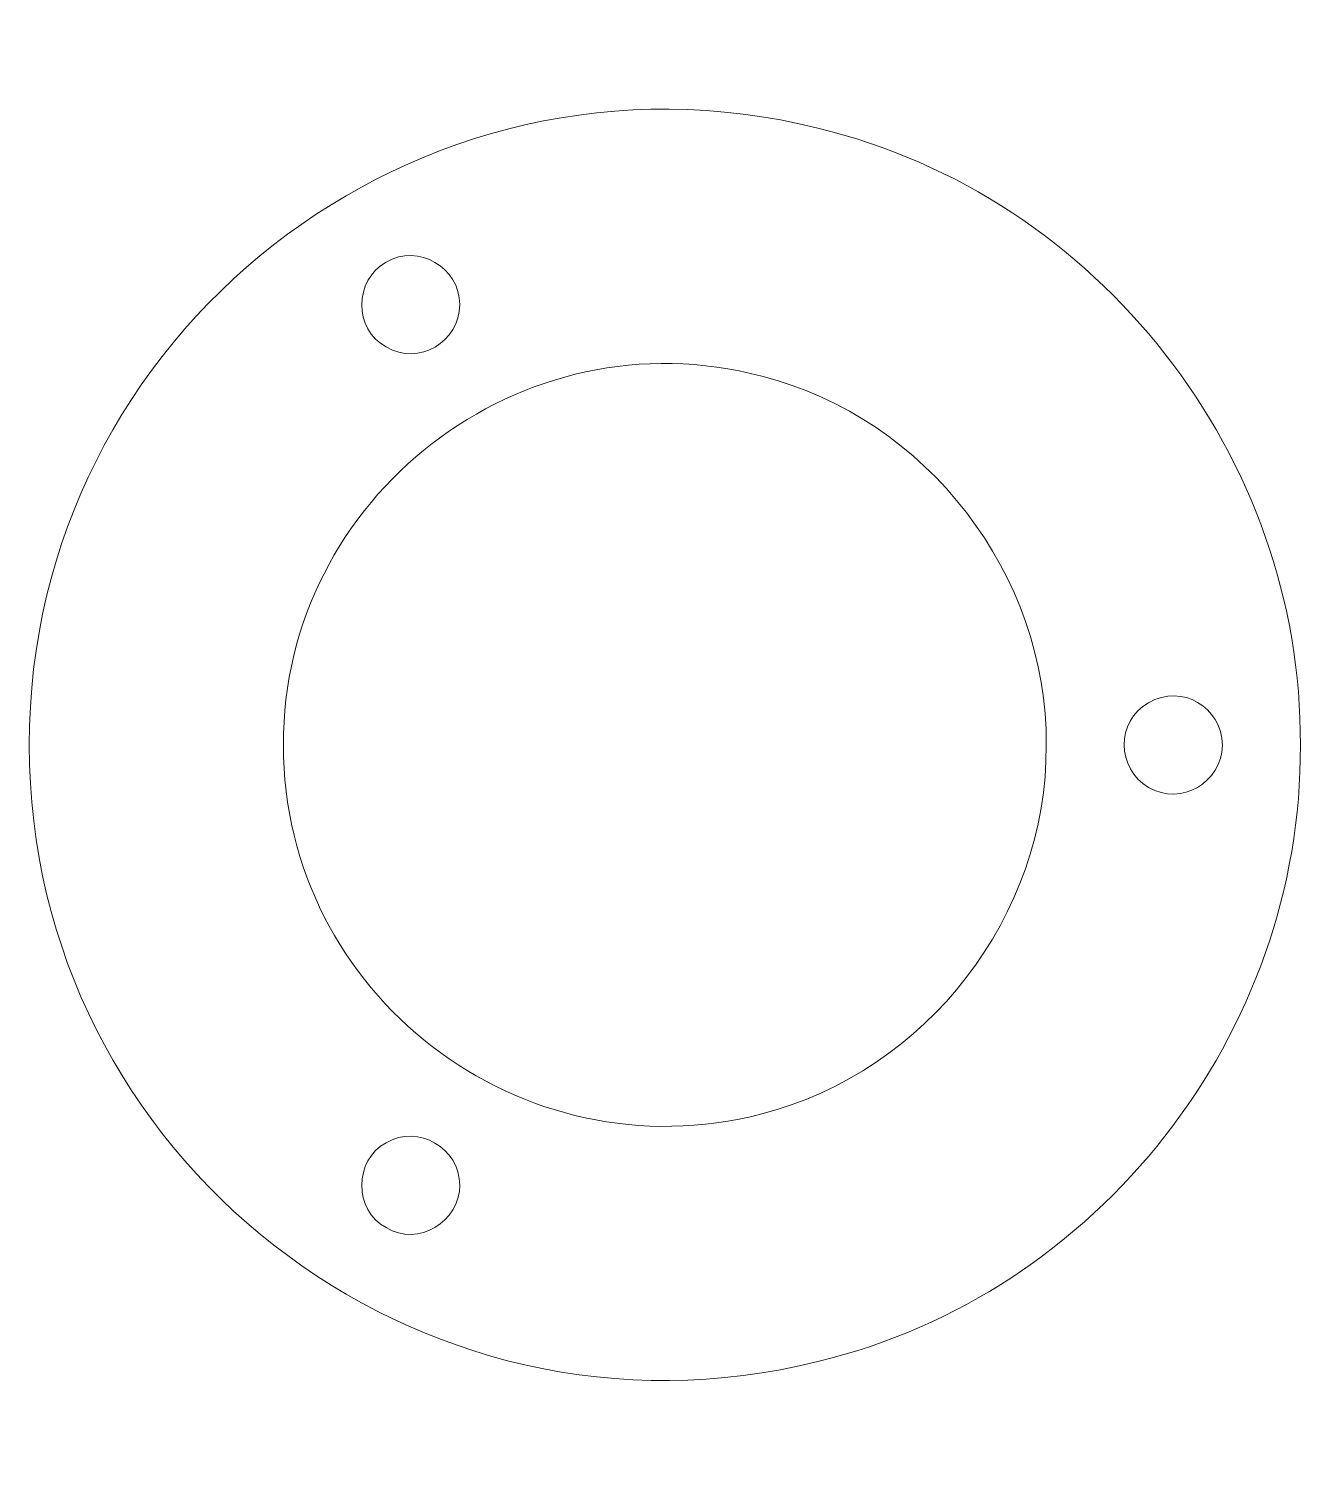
# Model space of a CAD drawing. Header units: millimetres. Extents: x 112.6 to 187.7, y 208 to 292.6.
import ezdxf

# ---------------------------------------------------------------- set-up
doc = ezdxf.new("R2010")
doc.units = ezdxf.units.MM
doc.header["$MEASUREMENT"] = 0
doc.layers.add('Calque 1', color=7, linetype='Continuous', lineweight=0)

msp = doc.modelspace()

# ---------------------------------------------------------------- linework, layer by layer
at = {"layer": 'Calque 1', "color": 7, "lineweight": 5}
for points, knots in [([(187.607, 250.278), (187.722, 267.292), (175.678, 282.695), (159.138, 286.685), (135.564, 292.556), (112.569, 274.578), (112.607, 250.278), (112.572, 225.998), (135.59, 208.015), (159.138, 213.907), (175.669, 217.867), (187.719, 233.285), (187.607, 250.278)], [0, 0, 0, 0, 1, 1, 1, 2, 2, 2, 3, 3, 3, 4, 4, 4, 4]), ([(138.007, 276.278), (138.004, 278.45), (135.553, 279.893), (133.667, 278.783), (131.764, 277.726), (131.725, 274.803), (133.668, 273.773), (135.584, 272.627), (137.994, 274.075), (138.007, 276.278)], [0, 0, 0, 0, 1, 1, 1, 2, 2, 2, 3, 3, 3, 3]), ([(172.614, 250.278), (172.686, 260.322), (165.567, 269.582), (155.822, 272.045), (141.663, 275.833), (127.547, 264.929), (127.6, 250.278), (127.608, 235.568), (141.598, 224.82), (155.822, 228.512), (165.589, 231.05), (172.647, 240.183), (172.614, 250.278)], [0, 0, 0, 0, 1, 1, 1, 2, 2, 2, 3, 3, 3, 4, 4, 4, 4]), ([(183.021, 250.278), (182.911, 252.543), (180.649, 253.905), (178.647, 252.783), (176.709, 251.662), (176.755, 248.924), (178.647, 247.774), (180.61, 246.681), (182.92, 248.056), (183.021, 250.278)], [0, 0, 0, 0, 1, 1, 1, 2, 2, 2, 3, 3, 3, 3]), ([(138.007, 224.314), (138.004, 226.486), (135.553, 227.929), (133.667, 226.818), (131.758, 225.816), (131.739, 222.801), (133.668, 221.809), (135.533, 220.654), (138.023, 222.153), (138.007, 224.314)], [0, 0, 0, 0, 1, 1, 1, 2, 2, 2, 3, 3, 3, 3])]:
    msp.add_open_spline(points, degree=3, knots=knots, dxfattribs=at)

doc.saveas('drawing.dxf')
